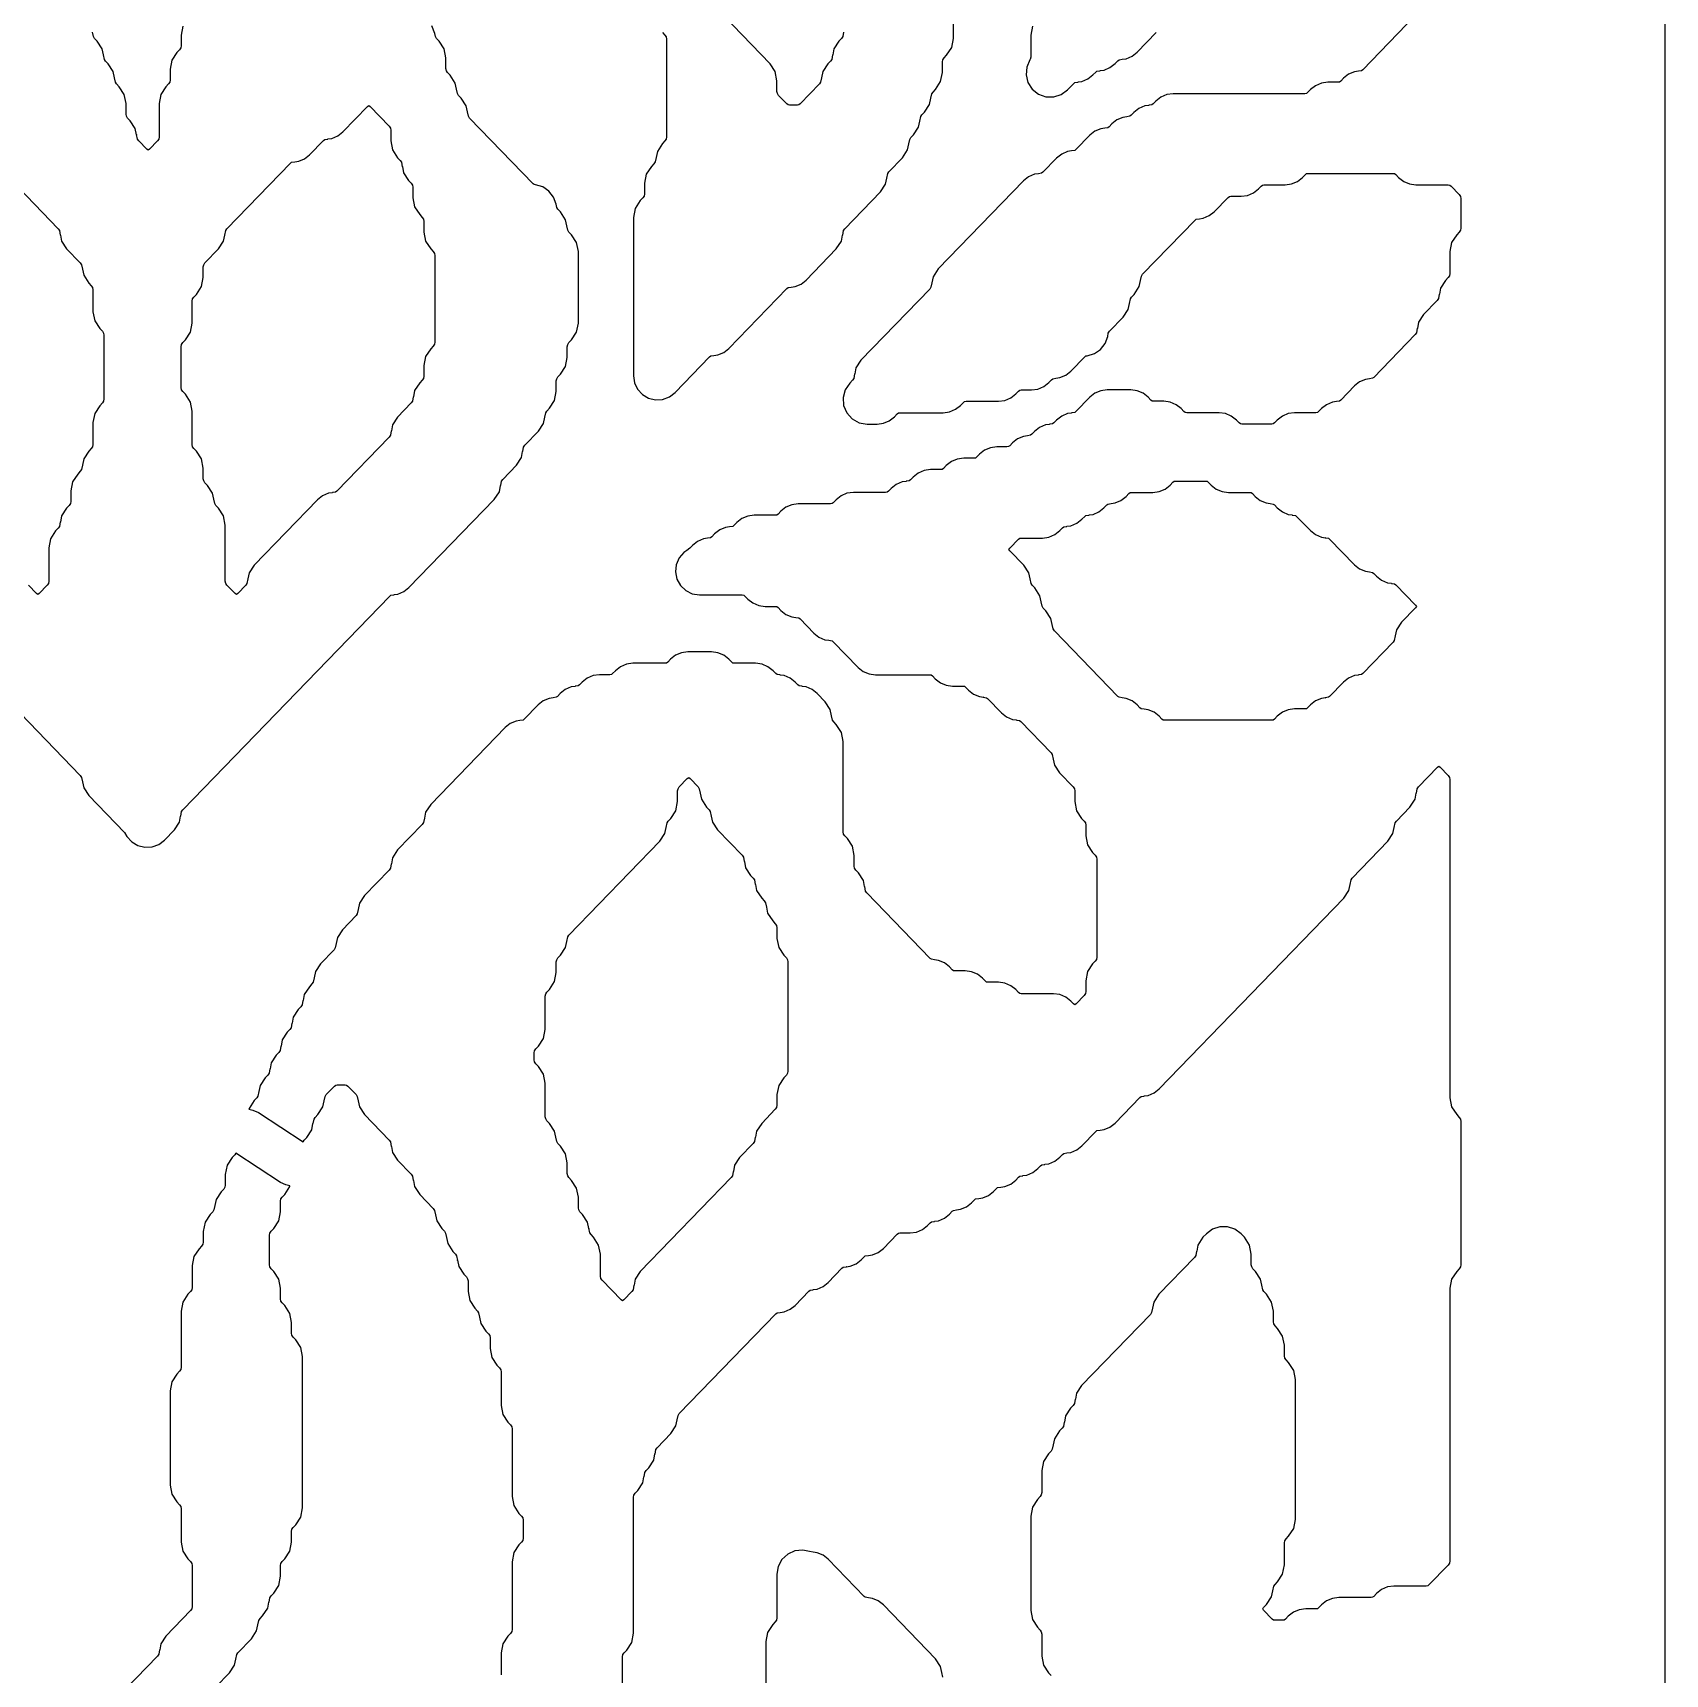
# Model space of a CAD drawing. Header units: millimetres. Extents: x 10 to 410, y 18 to 283.
# Drawn here: x 39.48 to 73.27, y 64.14 to 98.11 of the extents above; entities that cross this region are included whole.
import ezdxf

# ---------------------------------------------------------------- set-up
doc = ezdxf.new("R2010")
doc.units = ezdxf.units.MM
doc.layers.add('CUT', color=1, linetype='Continuous')

msp = doc.modelspace()

# ---------------------------------------------------------------- linework, layer by layer
at = {"layer": 'CUT'}
for points in [[(23.134, 24), (23.134, 21), (31.134, 21), (31.134, 24), (52.134, 24), (52.134, 21), (60.134, 21), (60.134, 24), (73.2679, 24), (73.2679, 144), (60.134, 144), (60.134, 147), (52.134, 147), (52.134, 144), (31.134, 144), (31.134, 147), (23.134, 147), (23.134, 144), (10, 144), (10, 24)], [(42.5475, 90.7682), (42.5475, 91.6149), (42.5562, 91.6596), (42.5811, 91.6978), (42.635, 91.7535), (42.7393, 91.9137), (42.7759, 92.1014), (42.7759, 92.5581), (42.7846, 92.6028), (42.8094, 92.641), (42.8634, 92.6967), (42.9677, 92.8569), (43.0043, 93.0446), (43.0043, 93.2654), (43.013, 93.3102), (43.0378, 93.3483), (43.3202, 93.6398), (43.4245, 93.8001), (43.449, 93.926), (43.4518, 93.9255), (43.4697, 94.0175), (43.4946, 94.0557), (44.808, 95.4118), (44.8331, 95.4315), (44.8979, 95.4402), (44.8976, 95.4425), (44.9799, 95.4535), (45.1025, 95.5055), (45.207, 95.5879), (45.4932, 95.8833), (45.5182, 95.9031), (45.583, 95.9118), (45.5827, 95.914), (45.665, 95.9251), (45.7876, 95.977), (45.8922, 96.0595), (46.402, 96.5859), (46.43, 96.6067), (46.4579, 96.5859), (46.8532, 96.1778), (46.878, 96.1396), (46.8867, 96.0949), (46.8867, 95.874), (46.9233, 95.6864), (47.0276, 95.5262), (47.0815, 95.4704), (47.1064, 95.4323), (47.1243, 95.3402), (47.1271, 95.3407), (47.1516, 95.2148), (47.2559, 95.0546), (47.3099, 94.9989), (47.3348, 94.9607), (47.3435, 94.916), (47.3435, 94.6951), (47.38, 94.5074), (47.4843, 94.3472), (47.5383, 94.2915), (47.5631, 94.2533), (47.5719, 94.2086), (47.5719, 93.9877), (47.6084, 93.8001), (47.7127, 93.6398), (47.7667, 93.5841), (47.7915, 93.5459), (47.8002, 93.5012), (47.8002, 91.7114), (47.7915, 91.6667), (47.7667, 91.6285), (47.7127, 91.5728), (47.6084, 91.4126), (47.5719, 91.2249), (47.5719, 91.004), (47.5631, 90.9593), (47.5383, 90.9211), (47.4843, 90.8654), (47.38, 90.7052), (47.3555, 90.5793), (47.3527, 90.5798), (47.3348, 90.4877), (47.3099, 90.4496), (47.0276, 90.158), (46.9233, 89.9978), (46.8987, 89.8719), (46.8959, 89.8724), (46.878, 89.7804), (46.8532, 89.7422), (45.7681, 88.6219), (45.743, 88.6021), (45.6782, 88.5934), (45.6785, 88.5912), (45.5963, 88.5802), (45.4736, 88.5282), (45.3691, 88.4458), (44.0586, 87.0928), (43.9543, 86.9326), (43.9298, 86.8066), (43.927, 86.8072), (43.9091, 86.7151), (43.8842, 86.6769), (43.7173, 86.5046), (43.6894, 86.4838), (43.6615, 86.5046), (43.4946, 86.6769), (43.4697, 86.7151), (43.461, 86.7598), (43.461, 87.9239), (43.4245, 88.1115), (43.3202, 88.2717), (43.2662, 88.3275), (43.2413, 88.3656), (43.2234, 88.4577), (43.2206, 88.4571), (43.1961, 88.5831), (43.0918, 88.7433), (43.0378, 88.799), (43.013, 88.8372), (43.0043, 88.8819), (43.0043, 89.1028), (42.9677, 89.2905), (42.8634, 89.4507), (42.8094, 89.5064), (42.7846, 89.5446), (42.7759, 89.5893), (42.7759, 90.2818), (42.7393, 90.4694), (42.635, 90.6296), (42.5811, 90.6854), (42.5562, 90.7235)], [(61.2765, 88.1221), (61.3412, 88.1308), (61.3409, 88.133), (61.4232, 88.144), (61.5458, 88.196), (61.6504, 88.2785), (61.7081, 88.3381), (61.7332, 88.3579), (61.798, 88.3666), (61.7977, 88.3688), (61.88, 88.3798), (62.0026, 88.4318), (62.1071, 88.5142), (62.1649, 88.5739), (62.19, 88.5936), (62.2216, 88.5979), (62.6615, 88.5979), (62.7935, 88.6156), (62.9161, 88.6676), (63.0207, 88.75), (63.0784, 88.8097), (63.1035, 88.8294), (63.1351, 88.8337), (63.7534, 88.8337), (63.785, 88.8294), (63.8101, 88.8097), (63.8679, 88.75), (63.9724, 88.6676), (64.095, 88.6156), (64.227, 88.5979), (64.6669, 88.5979), (64.6985, 88.5936), (64.7236, 88.5739), (64.7814, 88.5142), (64.8859, 88.4318), (65.0086, 88.3798), (65.0908, 88.3688), (65.0905, 88.3666), (65.1553, 88.3579), (65.1804, 88.3381), (65.2381, 88.2785), (65.3427, 88.196), (65.4653, 88.144), (65.5476, 88.133), (65.5473, 88.1308), (65.6121, 88.1221), (65.6371, 88.1023), (65.9233, 87.8069), (66.0278, 87.7244), (66.1504, 87.6725), (66.2327, 87.6614), (66.2324, 87.6592), (66.2972, 87.6505), (66.3223, 87.6307), (66.8368, 87.0995), (66.9414, 87.017), (67.064, 86.9651), (67.1462, 86.954), (67.1459, 86.9518), (67.2107, 86.9431), (67.2358, 86.9233), (67.2936, 86.8637), (67.3981, 86.7813), (67.5207, 86.7293), (67.603, 86.7183), (67.6027, 86.716), (67.6675, 86.7073), (67.6926, 86.6876), (68.0992, 86.2677), (68.1188, 86.24), (68.0992, 86.2123), (67.8101, 85.9138), (67.7058, 85.7536), (67.6813, 85.6277), (67.6785, 85.6282), (67.6606, 85.5362), (67.6357, 85.498), (67.0074, 84.8493), (66.9823, 84.8295), (66.9176, 84.8208), (66.9179, 84.8186), (66.8356, 84.8075), (66.713, 84.7556), (66.6084, 84.6731), (66.3223, 84.3777), (66.2972, 84.3579), (66.2324, 84.3492), (66.2327, 84.347), (66.1504, 84.336), (66.0278, 84.284), (65.9233, 84.2015), (65.8655, 84.1419), (65.8404, 84.1221), (65.8088, 84.1179), (65.5973, 84.1179), (65.4653, 84.1002), (65.3427, 84.0482), (65.2381, 83.9658), (65.1804, 83.9061), (65.1553, 83.8864), (65.1237, 83.8821), (62.9068, 83.8821), (62.8751, 83.8864), (62.85, 83.9061), (62.7923, 83.9658), (62.6877, 84.0482), (62.5651, 84.1002), (62.4828, 84.1112), (62.4831, 84.1134), (62.4184, 84.1221), (62.3933, 84.1419), (62.3355, 84.2015), (62.231, 84.284), (62.1084, 84.336), (62.0261, 84.347), (62.0264, 84.3492), (61.9616, 84.3579), (61.9365, 84.3777), (60.6231, 85.7338), (60.5982, 85.7719), (60.5803, 85.864), (60.5775, 85.8635), (60.553, 85.9894), (60.4487, 86.1496), (60.3947, 86.2054), (60.3698, 86.2435), (60.3519, 86.3356), (60.3491, 86.335), (60.3246, 86.461), (60.2203, 86.6212), (60.1663, 86.6769), (60.1415, 86.7151), (60.1235, 86.8072), (60.1207, 86.8066), (60.0962, 86.9326), (59.9919, 87.0928), (59.7028, 87.3913), (59.6832, 87.4189), (59.7028, 87.4466), (59.8811, 87.6307), (59.9062, 87.6505), (59.9378, 87.6547), (60.3777, 87.6547), (60.5097, 87.6725), (60.6323, 87.7244), (60.7369, 87.8069), (60.7946, 87.8665), (60.8197, 87.8863), (60.8845, 87.895), (60.8842, 87.8972), (60.9665, 87.9083), (61.0891, 87.9602), (61.1936, 88.0427), (61.2514, 88.1023)], [(50.084, 77.4824), (50.084, 78.1749), (50.0927, 78.2196), (50.1176, 78.2578), (50.1716, 78.3135), (50.2759, 78.4737), (50.3124, 78.6614), (50.3124, 78.8823), (50.3211, 78.927), (50.346, 78.9652), (50.3999, 79.0209), (50.5042, 79.1811), (50.5288, 79.3071), (50.5316, 79.3065), (50.5495, 79.3986), (50.5744, 79.4368), (52.4554, 81.3788), (52.5597, 81.539), (52.5842, 81.665), (52.587, 81.6644), (52.6049, 81.7565), (52.6298, 81.7946), (52.6837, 81.8504), (52.788, 82.0106), (52.8246, 82.1982), (52.8246, 82.4191), (52.8333, 82.4638), (52.8582, 82.502), (53.025, 82.6743), (53.053, 82.6952), (53.0809, 82.6743), (53.2478, 82.502), (53.2726, 82.4638), (53.2906, 82.3718), (53.2934, 82.3723), (53.3179, 82.2464), (53.4222, 82.0862), (53.4762, 82.0304), (53.501, 81.9923), (53.519, 81.9002), (53.5217, 81.9007), (53.5463, 81.7748), (53.6506, 81.6146), (54.1613, 81.0873), (54.1862, 81.0491), (54.2041, 80.957), (54.2069, 80.9576), (54.2314, 80.8316), (54.3357, 80.6714), (54.3897, 80.6157), (54.4145, 80.5775), (54.4325, 80.4855), (54.4353, 80.486), (54.4598, 80.3601), (54.5641, 80.1998), (54.6181, 80.1441), (54.6429, 80.1059), (54.6609, 80.0139), (54.6636, 80.0144), (54.6882, 79.8885), (54.7925, 79.7283), (54.8465, 79.6725), (54.8713, 79.6344), (54.88, 79.5897), (54.88, 79.3688), (54.9166, 79.1811), (55.0209, 79.0209), (55.0748, 78.9652), (55.0997, 78.927), (55.1084, 78.8823), (55.1084, 76.6209), (55.0997, 76.5762), (55.0748, 76.538), (55.0209, 76.4823), (54.9166, 76.322), (54.88, 76.1344), (54.88, 75.9135), (54.8713, 75.8688), (54.8465, 75.8306), (54.5641, 75.5391), (54.4598, 75.3789), (54.4353, 75.2529), (54.4325, 75.2535), (54.4145, 75.1614), (54.3897, 75.1232), (54.1073, 74.8317), (54.003, 74.6715), (53.9785, 74.5456), (53.9757, 74.5461), (53.9578, 74.4541), (53.9329, 74.4159), (52.0519, 72.4738), (51.9476, 72.3136), (51.9231, 72.1877), (51.9203, 72.1882), (51.9024, 72.0962), (51.8775, 72.058), (51.7106, 71.8857), (51.6827, 71.8648), (51.6548, 71.8857), (51.2595, 72.2938), (51.2346, 72.3319), (51.2259, 72.3767), (51.2259, 72.8333), (51.1894, 73.021), (51.0851, 73.1812), (51.0311, 73.2369), (51.0063, 73.2751), (50.9883, 73.3672), (50.9855, 73.3666), (50.961, 73.4926), (50.8567, 73.6528), (50.8027, 73.7085), (50.7779, 73.7467), (50.7692, 73.7914), (50.7692, 74.0123), (50.7326, 74.1999), (50.6283, 74.3602), (50.5744, 74.4159), (50.5495, 74.4541), (50.5408, 74.4988), (50.5408, 74.7197), (50.5042, 74.9073), (50.3999, 75.0675), (50.346, 75.1232), (50.3211, 75.1614), (50.3032, 75.2535), (50.3004, 75.2529), (50.2759, 75.3789), (50.1716, 75.5391), (50.1176, 75.5948), (50.0927, 75.633), (50.084, 75.6777), (50.084, 76.3702), (50.0475, 76.5578), (49.9432, 76.718), (49.8892, 76.7738), (49.8644, 76.8119), (49.8557, 76.8567), (49.8557, 76.996), (49.8644, 77.0407), (49.8892, 77.0789), (49.9432, 77.1346), (50.0475, 77.2948)]]:
    msp.add_lwpolyline(points, close=True, dxfattribs=at)
for points in [[(52.5087, 98.1198), (52.5627, 98.0641), (52.5875, 98.0259), (52.5962, 97.9812), (52.5962, 95.9556), (52.5875, 95.9109), (52.5627, 95.8727), (52.5087, 95.817), (52.4044, 95.6568), (52.3798, 95.5308), (52.3771, 95.5314), (52.3591, 95.4393), (52.3343, 95.4011), (52.2803, 95.3454), (52.176, 95.1852), (52.1395, 94.9976), (52.1395, 94.7767), (52.1307, 94.7319), (52.1059, 94.6938), (52.0519, 94.638), (51.9476, 94.4778), (51.9111, 94.2902), (51.9111, 91.0117), (51.9329, 90.8656), (51.9964, 90.7323), (52.0962, 90.6233), (52.2234, 90.5483), (52.367, 90.5137), (52.5145, 90.5225), (52.6529, 90.5741), (52.7702, 90.6639), (53.4865, 91.4033), (53.5115, 91.4231), (53.5763, 91.4318), (53.576, 91.434), (53.6583, 91.4451), (53.7809, 91.497), (53.8855, 91.5795), (55.0851, 92.8181), (55.1102, 92.8379), (55.175, 92.8466), (55.1747, 92.8488), (55.257, 92.8598), (55.3796, 92.9118), (55.4841, 92.9942), (56.1094, 93.6398), (56.2137, 93.8001), (56.2383, 93.926), (56.2411, 93.9255), (56.259, 94.0175), (56.2839, 94.0557), (57.023, 94.8188), (57.1273, 94.979), (57.1518, 95.105), (57.1546, 95.1044), (57.1725, 95.1965), (57.1974, 95.2346), (57.4797, 95.5262), (57.584, 95.6864), (57.6086, 95.8123), (57.6113, 95.8118), (57.6293, 95.9038), (57.6541, 95.942), (57.7081, 95.9977), (57.8124, 96.158), (57.8369, 96.2839), (57.8397, 96.2834), (57.8577, 96.3754), (57.8825, 96.4136), (57.9365, 96.4693), (58.0408, 96.6295), (58.0653, 96.7555), (58.0681, 96.7549), (58.086, 96.847), (58.1109, 96.8852), (58.1649, 96.9409), (58.2692, 97.1011), (58.3057, 97.2888), (58.3057, 97.5097), (58.3144, 97.5544), (58.3393, 97.5925), (58.3932, 97.6483), (58.4975, 97.8085), (58.5341, 97.9961), (58.5341, 99.006)], [(38.6883, 84.5655), (40.4585, 82.7378), (40.4834, 82.6996), (40.5013, 82.6076), (40.5041, 82.6081), (40.5286, 82.4822), (40.6329, 82.322), (41.372, 81.5589), (41.4242, 81.4788), (41.5232, 81.3674), (41.6506, 81.2901), (41.7952, 81.2539), (41.944, 81.2618), (42.0839, 81.3133), (42.2024, 81.4037), (42.4066, 81.6146), (42.5109, 81.7748), (42.5355, 81.9007), (42.5383, 81.9002), (42.5562, 81.9923), (42.5811, 82.0304), (46.8634, 86.4518), (46.8885, 86.4715), (46.9533, 86.4802), (46.953, 86.4825), (47.0353, 86.4935), (47.1579, 86.5455), (47.2624, 86.6279), (49.0297, 88.4525), (49.134, 88.6127), (49.1585, 88.7386), (49.1613, 88.7381), (49.1792, 88.8302), (49.2041, 88.8683), (49.4864, 89.1598), (49.5907, 89.3201), (49.6153, 89.446), (49.6181, 89.4455), (49.636, 89.5375), (49.6608, 89.5757), (49.9432, 89.8672), (50.0475, 90.0274), (50.072, 90.1534), (50.0748, 90.1528), (50.0927, 90.2449), (50.1176, 90.2831), (50.1716, 90.3388), (50.2759, 90.499), (50.3124, 90.6867), (50.3124, 90.9076), (50.3211, 90.9523), (50.346, 90.9904), (50.3999, 91.0462), (50.5042, 91.2064), (50.5408, 91.394), (50.5408, 91.6149), (50.5495, 91.6596), (50.5744, 91.6978), (50.6283, 91.7535), (50.7326, 91.9137), (50.7692, 92.1014), (50.7692, 93.5828), (50.7326, 93.7705), (50.6283, 93.9307), (50.5744, 93.9864), (50.5495, 94.0246), (50.5316, 94.1166), (50.5288, 94.1161), (50.5042, 94.242), (50.3999, 94.4023), (50.346, 94.458), (50.3211, 94.4962), (50.3077, 94.565), (50.2549, 94.7107), (50.1599, 94.8332), (50.0321, 94.9208), (49.8835, 94.965), (49.8575, 94.9685), (49.8324, 94.9882), (48.5189, 96.3443), (48.4941, 96.3825), (48.4762, 96.4745), (48.4734, 96.474), (48.4488, 96.5999), (48.3445, 96.7602), (48.2906, 96.8159), (48.2657, 96.8541), (48.2478, 96.9461), (48.245, 96.9456), (48.2204, 97.0715), (48.1161, 97.2317), (48.0622, 97.2875), (48.0373, 97.3256), (48.0286, 97.3703), (48.0286, 97.5912), (47.9921, 97.7789), (47.8878, 97.9391), (47.8338, 97.9948), (47.8089, 98.033), (47.7965, 98.0966), (47.7354, 98.2568)], [(42.584, 98.2505), (42.5475, 98.0628), (42.5475, 97.8419), (42.5388, 97.7972), (42.5139, 97.759), (42.46, 97.7033), (42.3557, 97.5431), (42.3191, 97.3554), (42.3191, 97.1346), (42.3104, 97.0898), (42.2856, 97.0517), (42.2316, 96.9959), (42.1273, 96.8357), (42.0907, 96.6481), (42.0907, 95.9556), (42.082, 95.9109), (42.0572, 95.8727), (41.8903, 95.7004), (41.8624, 95.6796), (41.8344, 95.7004), (41.6675, 95.8727), (41.6427, 95.9109), (41.6248, 96.003), (41.622, 96.0024), (41.5974, 96.1284), (41.4931, 96.2886), (41.4392, 96.3443), (41.4143, 96.3825), (41.4056, 96.4272), (41.4056, 96.6481), (41.369, 96.8357), (41.2647, 96.9959), (41.2108, 97.0517), (41.1859, 97.0898), (41.168, 97.1819), (41.1652, 97.1814), (41.1407, 97.3073), (41.0364, 97.4675), (40.9824, 97.5232), (40.9575, 97.5614), (40.9396, 97.6535), (40.9368, 97.6529), (40.9123, 97.7789), (40.808, 97.9391), (40.754, 97.9948), (40.7292, 98.033), (40.7112, 98.1251)], [(68.0925, 98.4664), (67.0074, 97.3461), (66.9823, 97.3264), (66.9176, 97.3177), (66.9179, 97.3154), (66.8356, 97.3044), (66.713, 97.2524), (66.6084, 97.17), (66.5507, 97.1103), (66.5256, 97.0906), (66.494, 97.0863), (66.2824, 97.0863), (66.1504, 97.0686), (66.0278, 97.0166), (65.9233, 96.9342), (65.8655, 96.8745), (65.8404, 96.8548), (65.8088, 96.8505), (63.0851, 96.8505), (62.9531, 96.8328), (62.8305, 96.7809), (62.726, 96.6984), (62.6682, 96.6388), (62.6431, 96.619), (62.5783, 96.6103), (62.5786, 96.6081), (62.4964, 96.597), (62.3738, 96.5451), (62.2692, 96.4626), (62.2114, 96.403), (62.1864, 96.3832), (62.1216, 96.3745), (62.1219, 96.3723), (62.0396, 96.3612), (61.917, 96.3093), (61.8124, 96.2268), (61.7547, 96.1672), (61.7296, 96.1474), (61.6648, 96.1387), (61.6651, 96.1365), (61.5829, 96.1254), (61.4602, 96.0735), (61.3557, 95.991), (61.0695, 95.6956), (61.0445, 95.6758), (60.9797, 95.6671), (60.98, 95.6649), (60.8977, 95.6538), (60.7751, 95.6019), (60.6705, 95.5194), (60.3844, 95.224), (60.3593, 95.2043), (60.2945, 95.1955), (60.2948, 95.1933), (60.2126, 95.1823), (60.09, 95.1303), (59.9854, 95.0479), (58.2182, 93.2233), (58.1139, 93.0631), (58.0893, 92.9371), (58.0866, 92.9377), (58.0686, 92.8456), (58.0438, 92.8075), (56.6195, 91.337), (56.5152, 91.1768), (56.4907, 91.0508), (56.4879, 91.0514), (56.47, 90.9593), (56.4451, 90.9211), (56.3864, 90.8605), (56.2921, 90.7234), (56.2481, 90.5629), (56.2591, 90.3969), (56.324, 90.2437), (56.4356, 90.1203), (56.5815, 90.0403), (56.7455, 90.0126), (56.952, 90.0126), (57.084, 90.0304), (57.2066, 90.0823), (57.3112, 90.1648), (57.3689, 90.2244), (57.394, 90.2442), (57.4256, 90.2484), (58.3223, 90.2484), (58.4543, 90.2662), (58.5769, 90.3181), (58.6814, 90.4006), (58.7392, 90.4602), (58.7643, 90.48), (58.7959, 90.4842), (59.4642, 90.4842), (59.5962, 90.5019), (59.7188, 90.5539), (59.8233, 90.6363), (59.8811, 90.696), (59.9062, 90.7157), (59.9378, 90.72), (60.1493, 90.72), (60.2813, 90.7377), (60.4039, 90.7897), (60.5085, 90.8721), (60.5662, 90.9318), (60.5913, 90.9515), (60.6561, 90.9602), (60.6558, 90.9625), (60.7381, 90.9735), (60.8607, 91.0255), (60.9652, 91.1079), (61.2514, 91.4033), (61.2765, 91.4231), (61.3025, 91.4266), (61.4511, 91.4708), (61.5789, 91.5584), (61.6739, 91.6809), (61.7267, 91.8266), (61.7401, 91.8954), (61.765, 91.9336), (62.0473, 92.2251), (62.1516, 92.3853), (62.1762, 92.5113), (62.1789, 92.5107), (62.1969, 92.6028), (62.2217, 92.641), (62.2757, 92.6967), (62.38, 92.8569), (62.4045, 92.9829), (62.4073, 92.9823), (62.4253, 93.0744), (62.4501, 93.1125), (63.5352, 94.2328), (63.5603, 94.2526), (63.625, 94.2613), (63.6247, 94.2635), (63.707, 94.2746), (63.8296, 94.3265), (63.9342, 94.409), (64.2203, 94.7044), (64.2454, 94.7242), (64.277, 94.7284), (64.4886, 94.7284), (64.6205, 94.7462), (64.7431, 94.7981), (64.8477, 94.8806), (64.9055, 94.9402), (64.9305, 94.96), (64.9622, 94.9642), (65.4021, 94.9642), (65.534, 94.9819), (65.6567, 95.0339), (65.7612, 95.1163), (65.819, 95.176), (65.8441, 95.1957), (65.8757, 95.2), (67.6358, 95.2), (67.6675, 95.1957), (67.6926, 95.176), (67.7503, 95.1163), (67.8549, 95.0339), (67.9775, 94.9819), (68.1095, 94.9642), (68.7777, 94.9642), (68.8094, 94.96), (68.8345, 94.9402), (69.006, 94.7631), (69.0309, 94.7249), (69.0396, 94.6802), (69.0396, 94.0693), (69.0309, 94.0246), (69.006, 93.9864), (68.952, 93.9307), (68.8477, 93.7705), (68.8112, 93.5828), (68.8112, 93.1261), (68.8025, 93.0814), (68.7776, 93.0432), (68.7237, 92.9875), (68.6194, 92.8273), (68.5948, 92.7014), (68.592, 92.7019), (68.5741, 92.6098), (68.5492, 92.5717), (68.2669, 92.2802), (68.1626, 92.1199), (68.1381, 91.994), (68.1353, 91.9945), (68.1173, 91.9025), (68.0925, 91.8643), (67.2358, 90.9798), (67.2107, 90.96), (67.1459, 90.9513), (67.1462, 90.9491), (67.064, 90.9381), (66.9414, 90.8861), (66.8368, 90.8037), (66.5507, 90.5082), (66.5256, 90.4885), (66.4608, 90.4798), (66.4611, 90.4775), (66.3788, 90.4665), (66.2562, 90.4145), (66.1517, 90.3321), (66.0939, 90.2724), (66.0688, 90.2527), (66.0372, 90.2484), (65.5973, 90.2484), (65.4653, 90.2307), (65.3427, 90.1787), (65.2381, 90.0963), (65.1804, 90.0367), (65.1553, 90.0169), (65.1237, 90.0126), (64.5054, 90.0126), (64.4738, 90.0169), (64.4487, 90.0367), (64.3909, 90.0963), (64.2864, 90.1787), (64.1638, 90.2307), (64.0318, 90.2484), (63.3635, 90.2484), (63.3319, 90.2527), (63.3068, 90.2724), (63.249, 90.3321), (63.1445, 90.4145), (63.0219, 90.4665), (62.8899, 90.4842), (62.6784, 90.4842), (62.6467, 90.4885), (62.6217, 90.5082), (62.5639, 90.5679), (62.4593, 90.6503), (62.3367, 90.7023), (62.2048, 90.72), (61.7148, 90.72), (61.5829, 90.7023), (61.4602, 90.6503), (61.3557, 90.5679), (61.0695, 90.2724), (61.0445, 90.2527), (60.9797, 90.244), (60.98, 90.2417), (60.8977, 90.2307), (60.7751, 90.1787), (60.6705, 90.0963), (60.6128, 90.0367), (60.5877, 90.0169), (60.5229, 90.0082), (60.5232, 90.006), (60.441, 89.9949), (60.3183, 89.943), (60.2138, 89.8605), (60.156, 89.8009), (60.131, 89.7811), (60.0662, 89.7724), (60.0665, 89.7702), (59.9842, 89.7591), (59.8616, 89.7072), (59.757, 89.6247), (59.6993, 89.5651), (59.6742, 89.5453), (59.6426, 89.5411), (59.431, 89.5411), (59.2991, 89.5233), (59.1764, 89.4714), (59.0719, 89.3889), (59.0141, 89.3293), (58.9891, 89.3095), (58.9574, 89.3053), (58.7459, 89.3053), (58.6139, 89.2875), (58.4913, 89.2356), (58.3867, 89.1531), (58.329, 89.0935), (58.3039, 89.0737), (58.2723, 89.0695), (58.0607, 89.0695), (57.9288, 89.0517), (57.8062, 88.9998), (57.7016, 88.9173), (57.6438, 88.8577), (57.6188, 88.8379), (57.554, 88.8292), (57.5543, 88.827), (57.472, 88.816), (57.3494, 88.764), (57.2448, 88.6815), (57.1871, 88.6219), (57.162, 88.6021), (57.1304, 88.5979), (56.4621, 88.5979), (56.3301, 88.5802), (56.2075, 88.5282), (56.1029, 88.4458), (56.0452, 88.3861), (56.0201, 88.3664), (55.9885, 88.3621), (55.3202, 88.3621), (55.1882, 88.3444), (55.0656, 88.2924), (54.961, 88.21), (54.9033, 88.1503), (54.8782, 88.1306), (54.8466, 88.1263), (54.4067, 88.1263), (54.2747, 88.1086), (54.1521, 88.0566), (54.0475, 87.9742), (53.9898, 87.9145), (53.9647, 87.8948), (53.8999, 87.8861), (53.9002, 87.8838), (53.8179, 87.8728), (53.6953, 87.8209), (53.5908, 87.7384), (53.533, 87.6788), (53.5079, 87.659), (53.4432, 87.6503), (53.4434, 87.6481), (53.3612, 87.637), (53.2386, 87.5851), (53.134, 87.5026), (53.0762, 87.443), (53.015, 87.3947), (52.9532, 87.3565), (52.8539, 87.2418), (52.7936, 87.1026), (52.7779, 86.9518), (52.808, 86.8031), (52.8814, 86.6704), (52.9912, 86.5657), (53.1273, 86.4988), (53.2773, 86.4758), (54.1614, 86.4758), (54.1931, 86.4715), (54.2181, 86.4518), (54.2759, 86.3921), (54.3805, 86.3097), (54.5031, 86.2577), (54.635, 86.24), (54.8466, 86.24), (54.8782, 86.2357), (54.9033, 86.216), (54.961, 86.1563), (55.0656, 86.0739), (55.1882, 86.0219), (55.2705, 86.0109), (55.2702, 86.0087), (55.335, 86), (55.36, 85.9802), (55.6462, 85.6848), (55.7507, 85.6023), (55.8734, 85.5504), (55.9556, 85.5393), (55.9553, 85.5371), (56.0201, 85.5284), (56.0452, 85.5086), (56.5597, 84.9774), (56.6643, 84.8949), (56.7869, 84.843), (56.9188, 84.8253), (58.0439, 84.8253), (58.0755, 84.821), (58.1006, 84.8012), (58.1584, 84.7416), (58.2629, 84.6591), (58.3855, 84.6072), (58.5175, 84.5895), (58.729, 84.5895), (58.7607, 84.5852), (58.7857, 84.5655), (58.8435, 84.5058), (58.9481, 84.4234), (59.0707, 84.3714), (59.1529, 84.3604), (59.1526, 84.3581), (59.2174, 84.3494), (59.2425, 84.3297), (59.5286, 84.0342), (59.6332, 83.9518), (59.7558, 83.8998), (59.8381, 83.8888), (59.8378, 83.8866), (59.9026, 83.8779), (59.9276, 83.8581), (60.5559, 83.2094), (60.5808, 83.1712), (60.5987, 83.0791), (60.6015, 83.0797), (60.6261, 82.9537), (60.7304, 82.7935), (61.0127, 82.502), (61.0376, 82.4638), (61.0463, 82.4191), (61.0463, 82.1982), (61.0828, 82.0106), (61.1871, 81.8504), (61.2411, 81.7946), (61.2659, 81.7565), (61.2747, 81.7118), (61.2747, 81.4909), (61.3112, 81.3032), (61.4155, 81.143), (61.4695, 81.0873), (61.4943, 81.0491), (61.503, 81.0044), (61.503, 78.9788), (61.4943, 78.9341), (61.4695, 78.8959), (61.4155, 78.8402), (61.3112, 78.6799), (61.2747, 78.4923), (61.2747, 78.2714), (61.2659, 78.2267), (61.2411, 78.1885), (61.0742, 78.0162), (61.0463, 77.9954), (61.0183, 78.0162), (60.9652, 78.071), (60.8607, 78.1535), (60.7381, 78.2054), (60.6061, 78.2232), (59.9378, 78.2232), (59.9062, 78.2274), (59.8811, 78.2472), (59.8233, 78.3068), (59.7188, 78.3893), (59.5962, 78.4412), (59.4642, 78.4589), (59.2527, 78.4589), (59.221, 78.4632), (59.196, 78.483), (59.1382, 78.5426), (59.0336, 78.6251), (58.911, 78.677), (58.7791, 78.6947), (58.5675, 78.6947), (58.5359, 78.699), (58.5108, 78.7188), (58.4531, 78.7784), (58.3485, 78.8609), (58.2259, 78.9128), (58.1436, 78.9238), (58.1439, 78.9261), (58.0791, 78.9348), (58.0541, 78.9545), (56.7406, 80.3106), (56.7158, 80.3488), (56.6978, 80.4409), (56.695, 80.4403), (56.6705, 80.5663), (56.5662, 80.7265), (56.5122, 80.7822), (56.4874, 80.8204), (56.4787, 80.8651), (56.4787, 81.086), (56.4421, 81.2736), (56.3378, 81.4338), (56.2839, 81.4896), (56.259, 81.5277), (56.2503, 81.5724), (56.2503, 83.4439), (56.2137, 83.6315), (56.1094, 83.7917), (56.0555, 83.8475), (56.0306, 83.8856), (56.0127, 83.9777), (56.0099, 83.9771), (55.9854, 84.1031), (55.8811, 84.2633), (55.7125, 84.4373), (55.6079, 84.5198), (55.4853, 84.5717), (55.4031, 84.5828), (55.4034, 84.585), (55.3386, 84.5937), (55.3135, 84.6135), (55.2557, 84.6731), (55.1512, 84.7556), (55.0286, 84.8075), (54.9463, 84.8186), (54.9466, 84.8208), (54.8818, 84.8295), (54.8567, 84.8493), (54.799, 84.9089), (54.6944, 84.9914), (54.5718, 85.0433), (54.4398, 85.0611), (53.9999, 85.0611), (53.9683, 85.0653), (53.9432, 85.0851), (53.8855, 85.1447), (53.7809, 85.2272), (53.6583, 85.2791), (53.5263, 85.2968), (53.0364, 85.2968), (52.9044, 85.2791), (52.7818, 85.2272), (52.6772, 85.1447), (52.6195, 85.0851), (52.5944, 85.0653), (52.5628, 85.0611), (51.8945, 85.0611), (51.7625, 85.0433), (51.6399, 84.9914), (51.5353, 84.9089), (51.4776, 84.8493), (51.4525, 84.8295), (51.4209, 84.8253), (51.2094, 84.8253), (51.0774, 84.8075), (50.9548, 84.7556), (50.8502, 84.6731), (50.7924, 84.6135), (50.7674, 84.5937), (50.7026, 84.585), (50.7029, 84.5828), (50.6206, 84.5717), (50.498, 84.5198), (50.3934, 84.4373), (50.3357, 84.3777), (50.3106, 84.3579), (50.2458, 84.3492), (50.2461, 84.347), (50.1639, 84.336), (50.0412, 84.284), (49.9367, 84.2015), (49.6505, 83.9061), (49.6255, 83.8864), (49.5607, 83.8777), (49.561, 83.8754), (49.4787, 83.8644), (49.3561, 83.8124), (49.2515, 83.73), (47.7127, 82.1412), (47.6084, 81.981), (47.5839, 81.855), (47.5811, 81.8556), (47.5631, 81.7635), (47.5383, 81.7254), (47.0276, 81.198), (46.9233, 81.0378), (46.8987, 80.9119), (46.8959, 80.9124), (46.878, 80.8204), (46.8532, 80.7822), (46.3424, 80.2549), (46.2381, 80.0947), (46.2136, 79.9687), (46.2108, 79.9693), (46.1929, 79.8772), (46.168, 79.839), (45.8857, 79.5475), (45.7814, 79.3873), (45.7568, 79.2614), (45.754, 79.2619), (45.7361, 79.1698), (45.7113, 79.1317), (45.4289, 78.8402), (45.3246, 78.6799), (45.3001, 78.554), (45.2973, 78.5545), (45.2793, 78.4625), (45.2545, 78.4243), (45.2005, 78.3686), (45.0962, 78.2084), (45.0717, 78.0824), (45.0689, 78.083), (45.051, 77.9909), (45.0261, 77.9527), (44.9721, 77.897), (44.8678, 77.7368), (44.8433, 77.6108), (44.8405, 77.6114), (44.8226, 77.5193), (44.7977, 77.4811), (44.7438, 77.4254), (44.6395, 77.2652), (44.6149, 77.1393), (44.6121, 77.1398), (44.5942, 77.0477), (44.5694, 77.0096), (44.5154, 76.9538), (44.4111, 76.7936), (44.3866, 76.6677), (44.3838, 76.6682), (44.3658, 76.5762), (44.341, 76.538), (44.287, 76.4823), (44.1827, 76.322), (44.1582, 76.1961), (44.1554, 76.1966), (44.1374, 76.1046), (44.1126, 76.0664), (44.0586, 76.0107), (43.9543, 75.8505), (43.9506, 75.8317), (44.0339, 75.8161), (44.1469, 75.762), (45.0716, 75.1593), (45.0932, 75.1925), (45.1472, 75.2483), (45.2515, 75.4085), (45.276, 75.5344), (45.2788, 75.5339), (45.2968, 75.6259), (45.3216, 75.6641), (45.3756, 75.7198), (45.4799, 75.8801), (45.5044, 76.006), (45.5072, 76.0055), (45.5251, 76.0975), (45.55, 76.1357), (45.7215, 76.3128), (45.7466, 76.3326), (45.7783, 76.3368), (45.9398, 76.3368), (45.9714, 76.3326), (45.9965, 76.3128), (46.168, 76.1357), (46.1929, 76.0975), (46.2108, 76.0055), (46.2136, 76.006), (46.2381, 75.8801), (46.3424, 75.7198), (46.8532, 75.1925), (46.878, 75.1544), (46.8959, 75.0623), (46.8987, 75.0629), (46.9233, 74.9369), (47.0276, 74.7767), (47.3099, 74.4852), (47.3348, 74.447), (47.3527, 74.3549), (47.3555, 74.3555), (47.38, 74.2295), (47.4843, 74.0693), (47.7667, 73.7778), (47.7915, 73.7396), (47.8095, 73.6476), (47.8123, 73.6481), (47.8368, 73.5222), (47.9411, 73.362), (47.9951, 73.3062), (48.0199, 73.2681), (48.0378, 73.176), (48.0406, 73.1765), (48.0652, 73.0506), (48.1695, 72.8904), (48.2234, 72.8346), (48.2483, 72.7965), (48.2662, 72.7044), (48.269, 72.705), (48.2935, 72.579), (48.3978, 72.4188), (48.4518, 72.3631), (48.4767, 72.3249), (48.4854, 72.2802), (48.4854, 72.0593), (48.5219, 71.8716), (48.6262, 71.7114), (48.6802, 71.6557), (48.705, 71.6175), (48.723, 71.5255), (48.7258, 71.526), (48.7503, 71.4001), (48.8546, 71.2398), (48.9086, 71.1841), (48.9334, 71.1459), (48.9421, 71.1012), (48.9421, 70.8803), (48.9787, 70.6927), (49.083, 70.5325), (49.137, 70.4768), (49.1618, 70.4386), (49.1705, 70.3939), (49.1705, 69.7014), (49.2071, 69.5137), (49.3114, 69.3535), (49.3653, 69.2978), (49.3902, 69.2596), (49.3989, 69.2149), (49.3989, 67.8151), (49.4354, 67.6274), (49.5397, 67.4672), (49.5937, 67.4115), (49.6186, 67.3733), (49.6273, 67.3286), (49.6273, 66.9535), (49.6186, 66.9088), (49.5937, 66.8706), (49.5397, 66.8149), (49.4354, 66.6547), (49.3989, 66.467), (49.3989, 65.0672), (49.3902, 65.0225), (49.3653, 64.9843), (49.3114, 64.9286), (49.2071, 64.7684), (49.1705, 64.5807), (49.1705, 64.124)], [(56.2595, 98.1251), (56.2416, 98.033), (56.2167, 97.9948), (56.1628, 97.9391), (56.0585, 97.7789), (56.0339, 97.6529), (56.0311, 97.6535), (56.0132, 97.5614), (55.9884, 97.5232), (55.9344, 97.4675), (55.8301, 97.3073), (55.8055, 97.1814), (55.8028, 97.1819), (55.7848, 97.0898), (55.76, 97.0517), (55.36, 96.6388), (55.335, 96.619), (55.3033, 96.6147), (55.1418, 96.6147), (55.1102, 96.619), (55.0851, 96.6388), (54.9136, 96.8159), (54.8887, 96.8541), (54.88, 96.8988), (54.88, 97.1197), (54.8435, 97.3073), (54.7392, 97.4675), (53.7717, 98.4664)], [(60.1693, 98.2505), (60.1328, 98.0628), (60.1328, 97.6061), (60.124, 97.5614), (60.1177, 97.5517), (60.0522, 97.4024), (60.0383, 97.2398), (60.0774, 97.0815), (60.1654, 96.9442), (60.2929, 96.8424), (60.4464, 96.7872), (60.6095, 96.7843), (60.7649, 96.834), (60.8959, 96.9311), (61.023, 97.0623), (61.0481, 97.0821), (61.1129, 97.0908), (61.1126, 97.093), (61.1948, 97.104), (61.3174, 97.156), (61.422, 97.2385), (61.4798, 97.2981), (61.5048, 97.3179), (61.5696, 97.3266), (61.5693, 97.3288), (61.6516, 97.3398), (61.7742, 97.3918), (61.8788, 97.4742), (61.9365, 97.5339), (61.9616, 97.5536), (62.0264, 97.5623), (62.0261, 97.5646), (62.1084, 97.5756), (62.231, 97.6276), (62.3355, 97.71), (62.7325, 98.1198)], [(38.6883, 95.4118), (40.0018, 94.0557), (40.0266, 94.0175), (40.0445, 93.9255), (40.0473, 93.926), (40.0719, 93.8001), (40.1762, 93.6398), (40.4585, 93.3483), (40.4834, 93.3102), (40.5013, 93.2181), (40.5041, 93.2186), (40.5286, 93.0927), (40.6329, 92.9325), (40.6869, 92.8768), (40.7117, 92.8386), (40.7205, 92.7939), (40.7205, 92.3372), (40.757, 92.1495), (40.8613, 91.9893), (40.9153, 91.9336), (40.9401, 91.8954), (40.9488, 91.8507), (40.9488, 90.5324), (40.9401, 90.4877), (40.9153, 90.4496), (40.8613, 90.3938), (40.757, 90.2336), (40.7205, 90.046), (40.7205, 89.5893), (40.7117, 89.5446), (40.6869, 89.5064), (40.6329, 89.4507), (40.5286, 89.2905), (40.5041, 89.1645), (40.5013, 89.1651), (40.4834, 89.073), (40.4585, 89.0348), (40.4045, 88.9791), (40.3002, 88.8189), (40.2637, 88.6312), (40.2637, 88.4103), (40.255, 88.3656), (40.2301, 88.3275), (40.1762, 88.2717), (40.0719, 88.1115), (40.0473, 87.9856), (40.0445, 87.9861), (40.0266, 87.8941), (40.0018, 87.8559), (39.9478, 87.8002), (39.8435, 87.6399), (39.8069, 87.4523), (39.8069, 86.7598), (39.7982, 86.7151), (39.7734, 86.6769), (39.6065, 86.5046), (39.5786, 86.4838), (39.5506, 86.5046), (39.3837, 86.6769)], [(51.6827, 63.5709), (51.6827, 64.4991), (51.6914, 64.5438), (51.7163, 64.582), (51.7702, 64.6377), (51.8745, 64.798), (51.9111, 64.9856), (51.9111, 67.8002), (51.9198, 67.8449), (51.9446, 67.8831), (51.9986, 67.9388), (52.1029, 68.099), (52.1274, 68.225), (52.1302, 68.2244), (52.1482, 68.3165), (52.173, 68.3546), (52.227, 68.4104), (52.3313, 68.5706), (52.3558, 68.6965), (52.3586, 68.696), (52.3765, 68.7881), (52.4014, 68.8262), (52.6837, 69.1177), (52.788, 69.278), (52.8126, 69.4039), (52.8154, 69.4034), (52.8333, 69.4954), (52.8582, 69.5336), (54.8567, 71.597), (54.8818, 71.6168), (54.9466, 71.6255), (54.9463, 71.6277), (55.0286, 71.6388), (55.1512, 71.6907), (55.2557, 71.7732), (55.5419, 72.0686), (55.567, 72.0884), (55.6317, 72.0971), (55.6314, 72.0993), (55.7137, 72.1104), (55.8363, 72.1623), (55.9409, 72.2448), (56.227, 72.5402), (56.2521, 72.56), (56.3169, 72.5687), (56.3166, 72.5709), (56.3989, 72.5819), (56.5215, 72.6339), (56.626, 72.7163), (56.6838, 72.776), (56.7089, 72.7957), (56.7736, 72.8045), (56.7733, 72.8067), (56.8556, 72.8177), (56.9782, 72.8697), (57.0828, 72.9521), (57.3689, 73.2476), (57.394, 73.2673), (57.4256, 73.2716), (57.6372, 73.2716), (57.7691, 73.2893), (57.8917, 73.3413), (57.9963, 73.4237), (58.0541, 73.4833), (58.0791, 73.5031), (58.1439, 73.5118), (58.1436, 73.514), (58.2259, 73.5251), (58.3485, 73.577), (58.4531, 73.6595), (58.5108, 73.7191), (58.5359, 73.7389), (58.6007, 73.7476), (58.6004, 73.7498), (58.6827, 73.7609), (58.8053, 73.8128), (58.9098, 73.8953), (58.9676, 73.9549), (58.9927, 73.9747), (59.0574, 73.9834), (59.0571, 73.9856), (59.1394, 73.9967), (59.262, 74.0486), (59.3666, 74.1311), (59.4243, 74.1907), (59.4494, 74.2105), (59.5142, 74.2192), (59.5139, 74.2214), (59.5962, 74.2325), (59.7188, 74.2844), (59.8233, 74.3669), (59.8811, 74.4265), (59.9062, 74.4463), (59.971, 74.455), (59.9707, 74.4572), (60.0529, 74.4683), (60.1755, 74.5202), (60.2801, 74.6027), (60.3379, 74.6623), (60.3629, 74.6821), (60.4277, 74.6908), (60.4274, 74.693), (60.5097, 74.704), (60.6323, 74.756), (60.7369, 74.8385), (60.7946, 74.8981), (60.8197, 74.9179), (60.8845, 74.9266), (60.8842, 74.9288), (60.9665, 74.9398), (61.0891, 74.9918), (61.1936, 75.0742), (61.4798, 75.3697), (61.5048, 75.3894), (61.5696, 75.3981), (61.5693, 75.4004), (61.6516, 75.4114), (61.7742, 75.4634), (61.8788, 75.5458), (62.3933, 76.077), (62.4184, 76.0968), (62.4831, 76.1055), (62.4828, 76.1077), (62.5651, 76.1188), (62.6877, 76.1707), (62.7923, 76.2532), (66.6149, 80.1998), (66.7192, 80.3601), (66.7438, 80.486), (66.7465, 80.4855), (66.7645, 80.5775), (66.7893, 80.6157), (67.5284, 81.3788), (67.6327, 81.539), (67.6573, 81.665), (67.6601, 81.6644), (67.678, 81.7565), (67.7029, 81.7946), (67.9852, 82.0862), (68.0895, 82.2464), (68.114, 82.3723), (68.1168, 82.3718), (68.1348, 82.4638), (68.1596, 82.502), (68.5549, 82.9101), (68.5828, 82.931), (68.6107, 82.9101), (68.7776, 82.7378), (68.8025, 82.6996), (68.8112, 82.6549), (68.8112, 76.0677), (68.8477, 75.8801), (68.952, 75.7198), (69.006, 75.6641), (69.0309, 75.6259), (69.0396, 75.5812), (69.0396, 72.6124), (69.0309, 72.5677), (69.006, 72.5296), (68.952, 72.4738), (68.8477, 72.3136), (68.8112, 72.126), (68.8112, 66.4819), (68.8025, 66.4372), (68.7776, 66.399), (68.3777, 65.9861), (68.3526, 65.9664), (68.321, 65.9621), (67.6527, 65.9621), (67.5207, 65.9444), (67.3981, 65.8924), (67.2936, 65.81), (67.2358, 65.7503), (67.2107, 65.7306), (67.1791, 65.7263), (66.5108, 65.7263), (66.3788, 65.7086), (66.2562, 65.6566), (66.1517, 65.5742), (66.0939, 65.5145), (66.0688, 65.4948), (66.0372, 65.4905), (65.8257, 65.4905), (65.6937, 65.4728), (65.5711, 65.4209), (65.4665, 65.3384), (65.4088, 65.2788), (65.3837, 65.259), (65.3521, 65.2547), (65.1905, 65.2547), (65.1589, 65.259), (65.1338, 65.2788), (64.9555, 65.4628), (64.936, 65.4905), (64.9555, 65.5182), (65.0163, 65.5809), (65.1206, 65.7411), (65.1451, 65.8671), (65.1479, 65.8665), (65.1658, 65.9586), (65.1907, 65.9968), (65.2446, 66.0525), (65.3489, 66.2127), (65.3855, 66.4003), (65.3855, 66.857), (65.3942, 66.9017), (65.4191, 66.9399), (65.473, 66.9956), (65.5773, 67.1559), (65.6139, 67.3435), (65.6139, 70.2397), (65.5773, 70.4273), (65.473, 70.5875), (65.4191, 70.6432), (65.3942, 70.6814), (65.3855, 70.7261), (65.3855, 70.947), (65.3489, 71.1347), (65.2446, 71.2949), (65.1907, 71.3506), (65.1658, 71.3888), (65.1571, 71.4335), (65.1571, 71.6544), (65.1206, 71.842), (65.0163, 72.0023), (64.9623, 72.058), (64.9374, 72.0962), (64.9195, 72.1882), (64.9167, 72.1877), (64.8922, 72.3136), (64.7879, 72.4738), (64.7339, 72.5296), (64.7091, 72.5677), (64.7004, 72.6124), (64.7004, 72.8333), (64.6638, 73.021), (64.5595, 73.1812), (64.4886, 73.2545), (64.3607, 73.3499), (64.2092, 73.4002), (64.0496, 73.4002), (63.8981, 73.3499), (63.7702, 73.2545), (63.6993, 73.1812), (63.595, 73.021), (63.5705, 72.895), (63.5677, 72.8956), (63.5497, 72.8035), (63.5249, 72.7654), (62.7858, 72.0023), (62.6815, 71.842), (62.6569, 71.7161), (62.6542, 71.7166), (62.6362, 71.6246), (62.6114, 71.5864), (61.1871, 70.1159), (61.0828, 69.9557), (61.0583, 69.8298), (61.0555, 69.8303), (61.0376, 69.7383), (61.0127, 69.7001), (60.9587, 69.6444), (60.8544, 69.4841), (60.8299, 69.3582), (60.8271, 69.3587), (60.8092, 69.2667), (60.7843, 69.2285), (60.7304, 69.1728), (60.6261, 69.0126), (60.6015, 68.8866), (60.5987, 68.8872), (60.5808, 68.7951), (60.5559, 68.7569), (60.502, 68.7012), (60.3977, 68.541), (60.3611, 68.3533), (60.3611, 67.8967), (60.3524, 67.8519), (60.3276, 67.8138), (60.2736, 67.758), (60.1693, 67.5978), (60.1328, 67.4102), (60.1328, 65.4572), (60.1693, 65.2695), (60.2736, 65.1093), (60.3276, 65.0536), (60.3524, 65.0154), (60.3611, 64.9707), (60.3611, 64.514), (60.3977, 64.3264), (60.502, 64.1662), (60.5559, 64.1104)], [(43.2662, 63.8746), (43.5485, 64.1662), (43.6528, 64.3264), (43.6774, 64.4523), (43.6802, 64.4518), (43.6981, 64.5438), (43.723, 64.582), (44.0053, 64.8735), (44.1096, 65.0337), (44.1341, 65.1597), (44.1369, 65.1591), (44.1549, 65.2512), (44.1797, 65.2894), (44.2337, 65.3451), (44.338, 65.5053), (44.3625, 65.6313), (44.3653, 65.6307), (44.3832, 65.7228), (44.4081, 65.761), (44.4621, 65.8167), (44.5664, 65.9769), (44.6029, 66.1646), (44.6029, 66.3854), (44.6116, 66.4302), (44.6365, 66.4683), (44.6904, 66.5241), (44.7947, 66.6843), (44.8313, 66.8719), (44.8313, 67.0928), (44.84, 67.1375), (44.8649, 67.1757), (44.9188, 67.2314), (45.0231, 67.3916), (45.0597, 67.5793), (45.0597, 70.7112), (45.0231, 70.8989), (44.9188, 71.0591), (44.8649, 71.1148), (44.84, 71.153), (44.8313, 71.1977), (44.8313, 71.4186), (44.7947, 71.6063), (44.6904, 71.7665), (44.6365, 71.8222), (44.6116, 71.8604), (44.6029, 71.9051), (44.6029, 72.126), (44.5664, 72.3136), (44.4621, 72.4738), (44.4081, 72.5296), (44.3832, 72.5677), (44.3745, 72.6124), (44.3745, 73.2233), (44.3832, 73.2681), (44.4081, 73.3062), (44.4621, 73.362), (44.5664, 73.5222), (44.6029, 73.7098), (44.6029, 73.9307), (44.6116, 73.9754), (44.6365, 74.0136), (44.6904, 74.0693), (44.7947, 74.2295), (44.7986, 74.2493), (44.7158, 74.2647), (44.6028, 74.3189), (43.6781, 74.9216), (43.6558, 74.8875), (43.6019, 74.8317), (43.4976, 74.6715), (43.461, 74.4839), (43.461, 74.263), (43.4523, 74.2183), (43.4275, 74.1801), (43.3735, 74.1244), (43.2692, 73.9641), (43.2447, 73.8382), (43.2419, 73.8387), (43.2239, 73.7467), (43.1991, 73.7085), (43.1451, 73.6528), (43.0408, 73.4926), (43.0043, 73.3049), (43.0043, 73.084), (42.9955, 73.0393), (42.9707, 73.0011), (42.9167, 72.9454), (42.8124, 72.7852), (42.7759, 72.5976), (42.7759, 72.1409), (42.7672, 72.0962), (42.7423, 72.058), (42.6883, 72.0023), (42.584, 71.842), (42.5475, 71.6544), (42.5475, 70.4903), (42.5388, 70.4456), (42.5139, 70.4075), (42.46, 70.3517), (42.3557, 70.1915), (42.3191, 70.0039), (42.3191, 68.0509), (42.3557, 67.8632), (42.46, 67.703), (42.5139, 67.6473), (42.5388, 67.6091), (42.5475, 67.5644), (42.5475, 66.8719), (42.584, 66.6843), (42.6883, 66.5241), (42.7423, 66.4683), (42.7672, 66.4302), (42.7759, 66.3854), (42.7759, 65.5388), (42.7672, 65.4941), (42.7423, 65.4559), (42.2316, 64.9286), (42.1273, 64.7684), (42.1028, 64.6424), (42.1, 64.643), (42.082, 64.5509), (42.0572, 64.5127), (39.8302, 62.2135)], [(58.3144, 64.0793), (58.2965, 64.1714), (58.2937, 64.1708), (58.2692, 64.2968), (58.1649, 64.457), (57.0828, 65.5742), (56.9782, 65.6566), (56.8556, 65.7086), (56.7733, 65.7196), (56.7736, 65.7219), (56.7089, 65.7306), (56.6838, 65.7503), (55.9409, 66.5173), (55.8363, 66.5998), (55.7137, 66.6517), (55.6314, 66.6628), (55.6317, 66.665), (55.5514, 66.6758), (55.416, 66.7084), (55.2532, 66.6934), (55.1039, 66.6266), (54.9841, 66.5152), (54.9068, 66.3711), (54.88, 66.2097), (54.88, 65.303), (54.8713, 65.2583), (54.8465, 65.2201), (54.7925, 65.1644), (54.6882, 65.0041), (54.6516, 64.8165), (54.6516, 63.8882)]]:
    msp.add_lwpolyline(points, dxfattribs=at)

doc.saveas('drawing.dxf')
